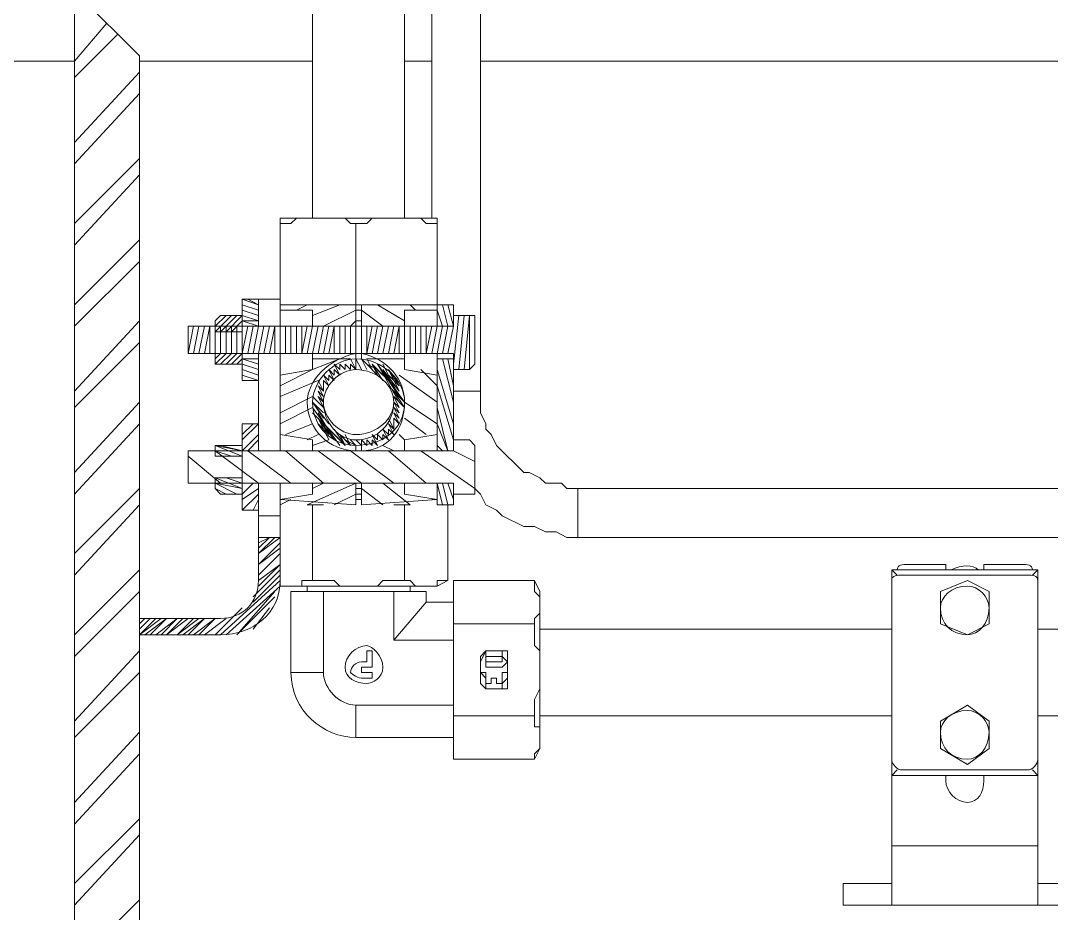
# Model space of a CAD drawing. Header units: millimetres. Extents: x 25083 to 52777, y 24772 to 45779.
# Drawn here: x 46492.1 to 46562.8, y 38577.8 to 38639 of the extents above; entities that cross this region are included whole.
import ezdxf

# ---------------------------------------------------------------- set-up
doc = ezdxf.new("R2010")
doc.units = ezdxf.units.MM

# ---------------------------------------------------------------- blocks, each defined once
blk = doc.blocks.new('zw$F4C5')
at = {"color": 7, "lineweight": 5}
for points in [[(409.98, 181.966), (409.98, 157.456)], [(413.323, 181.966), (413.323, 145.573)], [(385.471, 99.524), (385.471, 172.682)], [(385.842, 172.682), (389.927, 168.597)], [(401.81, 157.456), (401.81, 172.682)], [(408.124, 157.456), (408.124, 172.682)], [(389.927, 103.609), (389.927, 168.597)], [(385.471, 168.226), (347.963, 168.226)], [(401.81, 168.226), (389.927, 168.226)], [(409.98, 168.226), (408.124, 168.226)], [(465.313, 168.226), (413.323, 168.226)], [(399.582, 151.514), (399.582, 157.456)], [(402.182, 157.456), (400.696, 157.456), (400.325, 157.085), (399.582, 157.085)], [(399.582, 157.456), (410.352, 157.456)], [(404.781, 157.085), (404.41, 157.085), (404.039, 157.456), (402.182, 157.456)], [(407.752, 157.456), (405.895, 157.456), (405.524, 157.085), (404.781, 157.085)], [(404.781, 151.514), (404.781, 157.085)], [(410.352, 157.085), (409.609, 157.085), (409.238, 157.456), (407.752, 157.456)], [(410.352, 151.514), (410.352, 157.456)], [(396.983, 150.029), (396.983, 151.886)], [(398.097, 151.886), (396.983, 151.886)], [(398.097, 150.029), (398.097, 151.886)], [(398.097, 151.886), (399.582, 151.886)], [(399.582, 151.886), (399.582, 151.514)], [(399.582, 151.143), (399.582, 151.514)], [(399.582, 151.514), (404.781, 151.514)], [(400.325, 151.514), (399.582, 151.514)], [(404.781, 151.514), (404.781, 150.029)], [(404.781, 151.514), (404.781, 151.143)], [(405.153, 151.514), (404.781, 151.514)], [(405.153, 151.514), (404.781, 151.514)], [(405.153, 150.029), (405.153, 151.514)], [(410.352, 151.514), (405.153, 151.514)], [(410.352, 151.514), (409.238, 151.514)], [(410.352, 150.029), (410.352, 151.514)], [(411.466, 151.514), (410.352, 151.514)], [(411.466, 150.029), (411.466, 151.514)], [(395.497, 150.772), (395.126, 150.4)], [(395.497, 150.772), (396.983, 150.772)], [(396.983, 150.772), (396.983, 150.4)], [(399.582, 151.143), (399.582, 150.029)], [(401.81, 151.143), (399.582, 151.143)], [(401.81, 150.029), (401.81, 151.143)], [(404.781, 151.143), (405.153, 151.143)], [(408.124, 150.029), (408.124, 151.143)], [(410.352, 151.143), (408.124, 151.143)], [(411.466, 150.772), (411.466, 150.4)], [(412.58, 150.772), (411.466, 150.772)], [(412.951, 150.772), (412.58, 150.772)], [(412.951, 150.772), (412.951, 147.43)], [(393.269, 149.658), (393.269, 150.029)], [(393.269, 150.029), (411.466, 150.029)], [(395.126, 150.4), (395.126, 149.658)], [(396.983, 150.029), (396.983, 148.172)], [(396.983, 150.029), (396.983, 149.658)], [(398.097, 150.029), (396.983, 150.029)], [(401.81, 150.029), (404.781, 150.029)], [(408.124, 150.029), (405.153, 150.029)], [(411.466, 150.029), (410.352, 150.029)], [(393.269, 149.658), (393.269, 148.172)], [(396.983, 149.658), (395.126, 149.658)], [(396.983, 149.658), (396.983, 148.172)], [(393.269, 148.172), (411.466, 148.172)], [(395.126, 148.172), (395.126, 147.43)], [(396.983, 148.172), (395.126, 148.172)], [(396.983, 146.315), (396.983, 148.172)], [(396.983, 148.172), (396.983, 147.801)], [(398.097, 141.488), (398.097, 148.172)], [(399.582, 148.172), (399.582, 146.687)], [(401.81, 147.058), (401.81, 148.172)], [(404.781, 147.801), (404.781, 148.172)], [(405.153, 147.801), (405.153, 148.172)], [(408.124, 147.058), (408.124, 148.172)], [(410.352, 141.488), (410.352, 148.172)], [(411.466, 148.172), (411.466, 147.801)], [(395.126, 147.43), (395.497, 147.43)], [(395.497, 147.43), (396.983, 147.43)], [(398.097, 147.801), (396.983, 147.801)], [(401.81, 147.801), (404.41, 147.801)], [(408.124, 147.801), (405.524, 147.801)], [(411.466, 147.801), (410.352, 147.801)], [(411.466, 141.488), (411.466, 147.801)], [(411.466, 147.058), (411.466, 147.43)], [(412.58, 147.058), (412.951, 147.43)], [(399.582, 146.687), (401.81, 147.058)], [(399.582, 142.602), (399.582, 146.687)], [(408.124, 147.058), (410.352, 146.687)], [(411.466, 147.058), (412.58, 147.058)], [(412.58, 147.058), (411.466, 147.058)], [(398.097, 146.315), (396.983, 146.315)], [(412.951, 145.573), (411.466, 145.573)], [(413.323, 145.573), (412.951, 145.573)], [(413.323, 145.573), (413.323, 144.087), (413.694, 143.345), (413.694, 142.973), (414.065, 142.602), (414.437, 141.859), (416.293, 140.002), (416.665, 140.002), (417.408, 139.631), (417.779, 139.26), (418.893, 139.26), (419.264, 138.888), (420.007, 138.888)], [(396.983, 141.488), (396.983, 143.345)], [(398.097, 143.345), (396.983, 143.345)], [(399.582, 142.602), (399.582, 141.488)], [(399.582, 142.602), (401.81, 142.23)], [(401.81, 142.23), (401.81, 141.488)], [(408.124, 142.23), (410.352, 142.602)], [(408.124, 142.23), (408.124, 141.488)], [(411.466, 142.23), (411.466, 141.859)], [(412.58, 142.23), (411.466, 142.23)], [(412.951, 141.859), (412.58, 142.23)], [(393.269, 141.116), (393.269, 141.488)], [(393.269, 141.488), (411.466, 141.488)], [(395.126, 141.859), (395.126, 141.116)], [(395.497, 141.859), (395.126, 141.859)], [(395.497, 141.859), (396.983, 141.859)], [(396.983, 141.488), (396.983, 139.26)], [(396.983, 141.488), (396.983, 141.116)], [(398.097, 141.488), (396.983, 141.488)], [(404.41, 141.488), (401.81, 141.488)], [(404.781, 141.488), (404.781, 141.859)], [(405.153, 141.488), (405.153, 141.859)], [(405.524, 141.488), (408.124, 141.488)], [(411.466, 141.488), (410.352, 141.488)], [(412.951, 141.859), (412.951, 138.517)], [(393.269, 141.116), (393.269, 139.631)], [(396.983, 141.116), (395.126, 141.116)], [(396.983, 141.116), (396.983, 139.631)], [(393.269, 139.26), (393.269, 139.631)], [(395.126, 139.631), (395.126, 138.888)], [(396.983, 139.631), (395.126, 139.631)], [(396.983, 139.631), (396.983, 139.26)], [(393.269, 139.26), (411.466, 139.26)], [(395.126, 138.888), (395.497, 138.517)], [(396.983, 137.403), (396.983, 139.26)], [(398.097, 139.26), (396.983, 139.26)], [(396.983, 138.888), (396.983, 138.517)], [(398.097, 132.575), (398.097, 139.26)], [(399.582, 139.26), (399.582, 138.146)], [(401.81, 139.26), (401.81, 138.517)], [(404.781, 139.26), (401.81, 139.26)], [(404.781, 137.774), (404.781, 139.26)], [(404.781, 138.888), (404.781, 138.517)], [(405.153, 138.888), (404.781, 138.888)], [(405.153, 139.26), (405.153, 137.774)], [(405.153, 139.26), (408.124, 139.26)], [(408.124, 139.26), (408.124, 138.517)], [(410.352, 137.774), (410.352, 139.26)], [(411.466, 139.26), (410.352, 139.26)], [(411.466, 137.774), (411.466, 139.26)], [(411.466, 138.517), (411.466, 138.888)], [(412.951, 138.888), (413.323, 138.517), (413.694, 137.774), (414.437, 137.403), (414.808, 137.031), (416.293, 136.289), (417.036, 136.289), (417.779, 135.917), (418.522, 135.917), (419.264, 135.546), (420.007, 135.546)], [(420.007, 138.888), (420.007, 135.546)], [(420.007, 138.888), (456.772, 138.888)], [(395.497, 138.517), (396.983, 138.517)], [(401.81, 138.517), (399.582, 138.146)], [(399.582, 132.575), (399.582, 138.146)], [(404.781, 137.774), (399.582, 138.146)], [(399.582, 138.146), (399.582, 137.774)], [(404.781, 138.517), (405.153, 138.517)], [(405.153, 138.146), (404.781, 138.146)], [(405.153, 138.146), (404.781, 138.146)], [(405.153, 137.774), (410.352, 138.146)], [(410.352, 138.146), (408.124, 138.517)], [(410.352, 137.774), (410.352, 138.146)], [(411.466, 138.517), (412.58, 138.517)], [(412.58, 138.517), (411.466, 138.517)], [(412.58, 138.517), (412.951, 138.517)], [(398.097, 137.403), (396.983, 137.403)], [(401.81, 137.774), (401.439, 137.774)], [(401.81, 137.774), (401.81, 132.575)], [(402.553, 137.774), (401.81, 137.774)], [(408.124, 137.774), (407.381, 137.774)], [(408.124, 137.774), (408.124, 132.575)], [(408.495, 137.774), (408.124, 137.774)], [(411.094, 137.774), (410.352, 137.774)], [(411.466, 137.774), (410.352, 137.774)], [(410.723, 137.774), (411.094, 137.774)], [(411.094, 137.774), (411.094, 132.575)], [(399.582, 137.031), (398.097, 137.031)], [(399.582, 135.546), (398.097, 135.546)], [(420.007, 135.546), (456.772, 135.546)], [(442.66, 133.689), (445.259, 133.689)], [(445.259, 133.689), (445.259, 133.318)], [(447.859, 133.689), (447.859, 133.318)], [(447.859, 133.689), (450.458, 133.689)], [(441.917, 132.947), (441.546, 133.318)], [(451.573, 133.318), (441.546, 133.318)], [(441.546, 133.318), (441.546, 119.206)], [(451.201, 132.947), (451.573, 133.318)], [(451.573, 119.206), (451.573, 133.318)], [(400.325, 132.204), (399.582, 132.204), (399.582, 132.575)], [(401.81, 132.575), (401.068, 132.575), (401.068, 132.204), (400.325, 132.204)], [(404.781, 132.204), (403.667, 132.204), (403.296, 132.575), (401.81, 132.575)], [(408.124, 132.575), (406.638, 132.575), (406.267, 132.204), (404.781, 132.204)], [(409.609, 132.204), (408.866, 132.204), (408.495, 132.575), (408.124, 132.575)], [(411.094, 132.575), (410.352, 132.575), (410.352, 132.204), (409.609, 132.204)], [(411.094, 132.575), (410.352, 132.204)], [(411.466, 131.09), (411.466, 132.575)], [(411.466, 132.575), (417.036, 132.575)], [(411.466, 132.575), (411.466, 131.832)], [(417.408, 131.09), (417.408, 131.461), (417.036, 131.832), (417.036, 132.575)], [(417.408, 131.832), (417.036, 132.575)], [(450.83, 132.947), (442.289, 132.947)], [(446.745, 132.575), (444.888, 131.832)], [(448.23, 131.832), (446.745, 132.575)], [(410.352, 132.204), (399.582, 132.204)], [(409.609, 131.832), (400.325, 131.832)], [(400.325, 126.262), (400.325, 131.832)], [(401.439, 132.204), (401.439, 131.832)], [(402.553, 126.262), (402.553, 131.832)], [(407.381, 128.49), (407.381, 131.832)], [(408.495, 132.204), (408.495, 131.832)], [(409.609, 131.09), (409.609, 131.832)], [(411.466, 121.063), (411.466, 131.832)], [(417.408, 121.063), (417.408, 131.832)], [(444.888, 131.832), (444.888, 129.604)], [(448.23, 129.604), (448.23, 131.832)], [(409.609, 131.09), (407.381, 128.49)], [(409.609, 131.09), (411.466, 131.09)], [(411.466, 130.718), (411.466, 131.09)], [(417.036, 129.604), (417.036, 129.976), (417.408, 130.347), (417.408, 131.09)], [(411.466, 130.347), (411.466, 130.718)], [(411.466, 129.604), (411.466, 130.347)], [(395.497, 129.976), (389.927, 129.976)], [(411.466, 126.262), (411.466, 129.604)], [(411.466, 129.604), (417.036, 129.604)], [(417.408, 126.262), (417.408, 127.747), (417.036, 128.119), (417.036, 129.604)], [(444.888, 129.604), (446.745, 128.862)], [(446.745, 128.862), (448.23, 129.604)], [(389.927, 128.862), (395.497, 128.862)], [(417.408, 129.233), (441.546, 129.233)], [(451.573, 129.233), (528.444, 129.233)], [(407.381, 128.49), (411.466, 128.49)], [(405.524, 127.005), (405.524, 127.747)], [(405.524, 127.747), (405.895, 127.747)], [(405.895, 127.747), (405.895, 126.633)], [(413.694, 127.747), (413.323, 127.005), (413.323, 126.262)], [(413.694, 127.747), (413.323, 127.376), (413.323, 126.262)], [(414.065, 127.747), (413.694, 127.747), (413.694, 127.376)], [(415.179, 127.747), (413.694, 127.747)], [(415.179, 127.747), (413.694, 127.747)], [(413.694, 127.005), (413.694, 127.376), (414.065, 127.376)], [(413.694, 127.376), (413.694, 127.005)], [(414.065, 127.376), (413.694, 127.376), (413.694, 127.005)], [(414.808, 127.747), (414.065, 127.747)], [(414.065, 127.376), (414.437, 127.376)], [(414.065, 127.376), (414.437, 127.376)], [(414.808, 127.005), (414.808, 127.376), (414.437, 127.376)], [(414.437, 127.376), (414.808, 127.376), (414.808, 127.005)], [(414.808, 127.376), (414.808, 127.747)], [(415.179, 127.005), (414.808, 127.376)], [(415.179, 126.262), (415.179, 127.747)], [(415.179, 126.262), (415.179, 127.747)], [(405.153, 127.005), (405.524, 127.005)], [(405.153, 126.633), (405.153, 126.262)], [(405.895, 126.633), (405.153, 126.633)], [(413.694, 127.005), (413.694, 126.633)], [(413.694, 127.005), (413.694, 126.633)], [(414.065, 127.005), (413.694, 127.005)], [(413.694, 126.633), (414.808, 126.633)], [(413.694, 126.633), (414.808, 126.633)], [(414.437, 127.005), (414.065, 127.005)], [(414.808, 127.005), (414.437, 127.005)], [(414.808, 126.633), (415.179, 127.005)], [(402.553, 126.262), (400.325, 126.262)], [(405.153, 126.262), (405.895, 126.262)], [(405.895, 126.262), (405.895, 125.891)], [(411.466, 123.291), (411.466, 126.262)], [(413.323, 126.262), (413.323, 125.519), (413.694, 125.148)], [(413.323, 126.262), (413.694, 125.891), (413.694, 125.148)], [(413.694, 126.262), (413.323, 126.262)], [(414.065, 125.519), (413.694, 125.519), (413.694, 126.262)], [(414.808, 126.262), (414.808, 125.519)], [(414.808, 125.148), (414.808, 125.519), (415.179, 125.891), (415.179, 126.262)], [(415.179, 126.262), (414.808, 126.262)], [(415.179, 125.148), (415.179, 126.262)], [(417.036, 123.291), (417.036, 124.405), (417.408, 125.148), (417.408, 126.262)], [(405.895, 125.891), (405.153, 125.891)], [(414.065, 125.891), (414.065, 125.519)], [(414.437, 125.891), (414.065, 125.891)], [(414.437, 125.519), (414.437, 125.891)], [(414.808, 125.519), (414.437, 125.519)], [(413.694, 125.148), (415.179, 125.148)], [(413.694, 125.148), (414.808, 125.148)], [(404.781, 124.034), (404.781, 121.806)], [(404.781, 124.034), (411.466, 124.034)], [(446.745, 124.034), (444.888, 122.92)], [(448.23, 122.92), (446.745, 124.034)], [(411.466, 122.177), (411.466, 123.291)], [(411.466, 123.291), (417.036, 123.291)], [(417.408, 121.806), (417.408, 122.548), (417.036, 122.548), (417.036, 123.291)], [(417.408, 123.291), (441.546, 123.291)], [(451.573, 123.291), (528.444, 123.291)], [(444.888, 122.92), (444.888, 121.063)], [(448.23, 121.063), (448.23, 122.92)], [(404.781, 121.806), (411.466, 121.806)], [(411.466, 121.806), (411.466, 122.177)], [(411.466, 121.434), (411.466, 121.806)], [(417.036, 120.32), (417.036, 120.692), (417.408, 121.063), (417.408, 121.806)], [(411.466, 120.32), (411.466, 121.434)], [(411.466, 120.32), (411.466, 121.063)], [(417.408, 121.063), (417.036, 120.32)], [(444.888, 121.063), (446.745, 119.949)], [(446.745, 119.949), (448.23, 121.063)], [(411.466, 120.32), (417.036, 120.32)], [(441.546, 119.206), (441.917, 119.578)], [(442.289, 119.578), (450.83, 119.578)], [(451.573, 119.206), (451.201, 119.578)], [(441.546, 119.206), (441.546, 110.294)], [(451.573, 119.206), (441.546, 119.206)], [(445.259, 119.206), (445.259, 118.835)], [(447.859, 119.206), (447.859, 118.835)], [(451.573, 119.206), (451.573, 110.294)], [(441.546, 114.379), (451.573, 114.379)], [(438.204, 111.779), (438.204, 110.294)], [(438.204, 111.779), (441.546, 111.779)], [(451.573, 111.779), (454.915, 111.779)], [(438.204, 110.294), (454.915, 110.294)]]:
    blk.add_lwpolyline(points, dxfattribs=at)
at = {"color": 7, "lineweight": 0}
for points in [[(387.699, 170.825), (385.471, 168.226)], [(388.442, 170.082), (385.471, 167.112)], [(389.927, 167.483), (385.471, 162.655)], [(389.927, 165.997), (385.471, 161.17)], [(389.927, 161.541), (385.471, 157.085)], [(389.927, 160.427), (385.471, 155.599)], [(389.927, 155.971), (385.471, 151.514)], [(389.927, 154.485), (385.471, 150.029)], [(396.983, 151.886), (398.097, 151.514)], [(396.983, 151.514), (398.097, 151.143)], [(396.983, 151.514), (398.097, 151.143)], [(397.354, 151.886), (398.097, 151.514)], [(400.696, 151.143), (401.439, 151.514)], [(401.81, 150.772), (403.667, 151.514)], [(408.124, 150.4), (406.267, 151.514)], [(408.866, 151.143), (408.495, 151.514)], [(411.094, 150.029), (410.723, 151.514)], [(411.466, 150.029), (411.094, 151.514)], [(395.869, 150.772), (395.126, 150.029)], [(396.24, 150.772), (395.126, 149.658)], [(396.611, 150.772), (395.497, 149.658)], [(396.983, 150.772), (395.869, 149.658)], [(396.983, 151.143), (398.097, 150.772)], [(396.983, 151.143), (398.097, 150.772)], [(396.983, 150.772), (398.097, 150.4)], [(402.553, 150.029), (404.781, 151.143)], [(406.638, 150.029), (405.153, 151.143)], [(410.723, 150.029), (410.352, 151.143)], [(411.837, 150.772), (411.466, 147.43)], [(412.208, 150.772), (411.837, 147.058)], [(412.58, 150.772), (412.208, 147.058)], [(412.58, 150.772), (412.58, 147.058)], [(389.927, 150.4), (385.471, 145.573)], [(393.269, 150.029), (393.269, 148.915)], [(393.641, 150.029), (393.269, 148.172)], [(394.012, 150.029), (393.641, 148.172)], [(394.383, 150.029), (394.012, 148.172)], [(394.755, 150.029), (394.383, 148.172)], [(394.755, 150.029), (394.755, 148.172)], [(395.126, 150.029), (395.126, 148.172)], [(395.497, 150.029), (395.497, 148.172)], [(395.869, 150.029), (395.869, 148.172)], [(396.983, 150.4), (396.24, 149.658)], [(396.24, 150.029), (396.24, 148.172)], [(396.611, 150.029), (396.611, 148.172)], [(396.983, 150.4), (398.097, 150.029)], [(396.983, 150.4), (398.097, 150.4)], [(396.983, 150.029), (396.983, 148.172)], [(397.354, 150.029), (396.983, 148.172)], [(396.983, 150.029), (397.354, 150.029)], [(396.983, 150.029), (396.983, 149.658)], [(397.725, 150.029), (397.354, 148.172)], [(398.097, 150.029), (397.725, 148.172)], [(398.468, 150.029), (398.097, 148.172)], [(398.84, 150.029), (398.468, 148.172)], [(399.211, 150.029), (398.84, 148.172)], [(399.211, 150.029), (399.211, 148.172)], [(399.582, 150.029), (399.582, 148.172)], [(399.954, 150.029), (399.954, 148.172)], [(400.325, 150.029), (400.325, 148.172)], [(400.696, 150.029), (400.696, 148.172)], [(401.068, 150.029), (401.068, 148.172)], [(401.439, 150.029), (401.068, 148.172)], [(401.81, 150.029), (401.439, 148.172)], [(402.182, 150.029), (401.81, 148.172)], [(402.553, 150.029), (402.182, 148.172)], [(402.925, 150.029), (402.553, 148.172)], [(403.296, 150.029), (402.925, 148.172)], [(403.296, 150.029), (403.296, 148.172)], [(403.667, 150.029), (403.667, 148.172)], [(404.039, 150.029), (404.039, 148.172)], [(404.41, 150.029), (404.781, 150.4)], [(404.41, 150.029), (404.41, 148.172)], [(404.781, 150.029), (404.781, 148.172)], [(405.153, 150.029), (405.153, 148.172)], [(405.524, 150.029), (405.524, 148.172)], [(405.895, 150.029), (405.524, 148.172)], [(406.267, 150.029), (405.895, 148.172)], [(406.638, 150.029), (406.267, 148.172)], [(407.009, 150.029), (406.638, 148.172)], [(407.381, 150.029), (407.009, 148.172)], [(407.752, 150.029), (407.381, 148.172)], [(407.752, 150.029), (407.752, 148.172)], [(408.124, 150.029), (408.124, 148.172)], [(408.495, 150.029), (408.495, 148.172)], [(408.866, 150.029), (408.866, 148.172)], [(409.238, 150.029), (409.238, 148.172)], [(409.609, 150.029), (409.609, 148.172)], [(409.98, 150.029), (409.609, 148.172)], [(410.352, 150.029), (409.98, 148.172)], [(410.723, 150.029), (410.352, 148.172)], [(411.094, 150.029), (410.723, 148.172)], [(411.466, 150.029), (411.094, 148.172)], [(389.927, 148.915), (385.471, 144.459)], [(395.497, 148.172), (395.126, 147.801)], [(395.869, 148.172), (395.126, 147.43)], [(396.24, 148.172), (395.497, 147.43)], [(396.611, 148.172), (395.869, 147.43)], [(396.983, 148.172), (396.24, 147.43)], [(396.983, 147.801), (396.611, 147.43)], [(396.983, 147.801), (398.097, 147.43)], [(396.983, 147.801), (398.097, 147.43)], [(396.983, 147.43), (398.097, 147.058)], [(396.983, 147.43), (398.097, 147.058)], [(397.354, 147.801), (398.097, 147.801)], [(401.81, 147.058), (403.667, 147.801)], [(403.296, 147.43), (403.667, 146.687)], [(403.296, 147.43), (403.667, 146.687)], [(403.296, 147.43), (403.667, 146.687)], [(403.296, 147.43), (403.667, 147.058)], [(403.667, 147.43), (403.667, 147.058)], [(403.667, 147.43), (403.667, 147.058)], [(403.667, 147.43), (403.667, 147.058)], [(403.667, 147.43), (403.667, 147.058)], [(403.667, 147.43), (404.039, 147.058)], [(403.667, 147.43), (404.039, 147.058)], [(403.667, 147.43), (404.039, 147.058)], [(403.667, 147.43), (404.039, 147.058)], [(403.667, 147.43), (404.039, 147.058)], [(403.667, 147.43), (404.039, 147.058)], [(403.667, 147.43), (404.039, 147.058)], [(403.667, 147.43), (404.039, 147.058)], [(403.667, 147.43), (404.039, 147.058)], [(403.667, 147.43), (404.039, 147.058)], [(404.039, 147.43), (404.039, 147.058)], [(404.039, 147.43), (404.039, 147.058)], [(404.039, 147.43), (404.039, 147.058)], [(404.039, 147.43), (404.41, 147.058)], [(404.039, 147.43), (404.41, 147.058)], [(404.039, 147.43), (404.41, 147.058)], [(404.039, 147.43), (404.41, 147.058)], [(404.039, 147.43), (404.41, 147.058)], [(404.039, 147.43), (404.41, 147.058)], [(404.039, 147.43), (404.41, 147.058)], [(404.039, 147.43), (404.41, 147.058)], [(404.039, 147.43), (404.41, 147.058)], [(404.039, 147.43), (404.41, 147.058)], [(404.41, 147.801), (404.781, 147.058)], [(404.41, 147.801), (404.781, 147.058)], [(404.41, 147.801), (404.781, 147.058)], [(404.41, 147.801), (404.781, 147.058)], [(404.41, 147.801), (404.781, 147.058)], [(404.41, 147.801), (404.781, 147.058)], [(404.41, 147.801), (404.781, 147.058)], [(404.41, 147.801), (404.781, 147.058)], [(404.41, 147.801), (404.781, 147.058)], [(404.41, 147.43), (404.41, 147.058)], [(404.41, 147.43), (404.41, 147.058)], [(404.41, 147.43), (404.781, 147.058)], [(404.781, 147.801), (404.781, 147.058)], [(404.781, 147.801), (405.153, 147.058)], [(404.781, 147.801), (405.153, 147.058)], [(404.781, 147.801), (405.153, 147.058)], [(404.781, 147.801), (405.153, 147.058)], [(404.781, 147.801), (405.153, 147.058)], [(404.781, 147.801), (405.153, 147.058)], [(404.781, 147.801), (405.153, 147.058)], [(404.781, 147.801), (405.153, 147.058)], [(404.781, 147.801), (405.153, 147.058)], [(404.781, 147.801), (405.153, 147.058)], [(405.153, 147.801), (405.524, 147.058)], [(405.153, 147.801), (405.524, 147.058)], [(405.153, 147.801), (405.524, 147.058)], [(405.153, 147.801), (405.524, 147.058)], [(405.153, 147.801), (405.524, 147.058)], [(405.153, 147.801), (405.524, 147.058)], [(405.153, 147.801), (405.524, 147.058)], [(405.153, 147.801), (405.524, 147.058)], [(405.153, 147.801), (405.524, 147.058)], [(405.153, 147.801), (405.895, 147.058)], [(405.524, 147.801), (405.895, 147.058)], [(405.524, 147.801), (405.895, 147.058)], [(405.524, 147.801), (405.895, 147.058)], [(405.524, 147.801), (405.895, 147.058)], [(405.524, 147.801), (405.895, 147.058)], [(405.524, 147.801), (405.895, 147.058)], [(405.524, 147.801), (405.895, 147.058)], [(405.524, 147.43), (406.267, 147.058)], [(405.524, 147.43), (406.267, 146.687)], [(405.895, 147.43), (406.267, 146.687)], [(405.895, 147.43), (406.267, 146.687)], [(405.895, 147.43), (406.267, 146.687)], [(405.895, 147.43), (406.267, 146.687)], [(405.895, 147.43), (406.638, 146.687)], [(405.895, 147.43), (406.638, 146.687)], [(405.895, 147.43), (406.638, 146.315)], [(405.895, 147.43), (407.009, 146.315)], [(406.267, 147.43), (408.124, 144.83)], [(406.267, 147.43), (408.124, 144.83)], [(406.267, 147.43), (408.124, 144.83)], [(406.267, 147.43), (407.752, 144.83)], [(406.267, 147.43), (407.752, 145.201)], [(406.267, 147.43), (407.752, 145.201)], [(406.267, 147.43), (407.752, 145.201)], [(406.638, 147.43), (407.752, 145.201)], [(406.638, 147.43), (407.752, 145.201)], [(408.124, 147.801), (407.752, 147.801)], [(411.466, 144.83), (410.723, 147.801)], [(411.466, 145.944), (411.094, 147.801)], [(411.466, 147.43), (411.466, 147.801)], [(396.983, 147.058), (398.097, 146.687)], [(396.983, 147.058), (398.097, 146.687)], [(396.983, 146.687), (398.097, 146.315)], [(396.983, 146.687), (398.097, 146.315)], [(399.582, 145.944), (401.81, 147.058)], [(402.553, 146.687), (402.925, 145.944)], [(402.553, 146.687), (402.925, 145.944)], [(402.553, 146.687), (402.925, 146.315)], [(402.553, 146.687), (402.925, 146.315)], [(402.553, 146.687), (402.925, 146.315)], [(402.553, 146.687), (402.925, 146.315)], [(402.553, 146.687), (402.925, 146.315)], [(402.553, 146.687), (402.925, 146.315)], [(402.553, 146.687), (402.925, 146.315)], [(402.925, 147.058), (403.296, 146.315)], [(402.925, 147.058), (403.296, 146.315)], [(402.925, 147.058), (403.296, 146.687)], [(402.925, 147.058), (403.296, 146.687)], [(402.925, 147.058), (403.296, 146.687)], [(402.925, 147.058), (403.296, 146.687)], [(402.925, 147.058), (403.296, 146.687)], [(402.925, 147.058), (403.296, 146.687)], [(402.925, 147.058), (403.296, 146.687)], [(402.925, 147.058), (403.296, 146.687)], [(402.925, 146.687), (402.925, 146.315)], [(402.925, 146.687), (402.925, 146.315)], [(402.925, 146.687), (402.925, 146.315)], [(402.925, 146.687), (403.296, 146.315)], [(402.925, 146.687), (403.296, 146.315)], [(402.925, 146.687), (403.296, 146.315)], [(402.925, 146.687), (403.296, 146.315)], [(403.296, 147.058), (403.296, 146.687)], [(403.296, 147.058), (403.296, 146.687)], [(403.296, 147.058), (403.296, 146.687)], [(403.296, 147.058), (403.296, 146.687)], [(403.296, 147.058), (403.667, 146.687)], [(403.296, 147.058), (403.667, 146.687)], [(403.296, 147.058), (403.667, 146.687)], [(403.296, 147.058), (403.667, 146.687)], [(403.296, 147.058), (403.667, 146.687)], [(403.296, 147.058), (403.667, 146.687)], [(403.296, 147.058), (403.667, 146.687)], [(406.638, 147.058), (407.752, 145.201)], [(406.638, 147.058), (407.752, 145.573)], [(406.638, 147.058), (407.752, 145.573)], [(406.638, 147.058), (407.752, 145.573)], [(407.009, 147.058), (407.752, 145.573)], [(407.009, 147.058), (407.752, 145.944)], [(407.009, 146.687), (407.752, 145.944)], [(407.381, 146.687), (407.752, 145.944)], [(410.352, 144.83), (407.752, 146.687)], [(410.352, 145.944), (409.238, 147.058)], [(411.466, 143.345), (410.352, 147.058)], [(396.983, 146.315), (397.725, 146.315)], [(399.582, 145.201), (402.182, 146.315)], [(402.182, 146.315), (402.553, 145.573)], [(402.182, 146.315), (402.553, 145.573)], [(402.182, 146.315), (402.553, 145.573)], [(402.182, 145.944), (402.553, 145.201)], [(402.182, 145.944), (402.553, 145.201)], [(402.182, 145.944), (402.553, 145.201)], [(402.182, 145.944), (402.553, 145.201)], [(402.182, 145.944), (402.553, 145.573)], [(402.182, 145.944), (402.553, 145.573)], [(402.182, 145.944), (402.553, 145.573)], [(402.182, 145.944), (402.553, 145.573)], [(402.182, 145.944), (402.553, 145.573)], [(402.182, 145.944), (402.553, 145.573)], [(402.182, 145.944), (402.553, 145.573)], [(402.182, 145.944), (402.553, 145.573)], [(402.553, 146.315), (402.553, 145.573)], [(402.553, 146.315), (402.553, 145.944)], [(402.553, 146.315), (402.553, 145.944)], [(402.553, 146.315), (402.925, 145.944)], [(402.553, 146.315), (402.925, 145.944)], [(402.553, 146.315), (402.925, 145.944)], [(402.553, 146.315), (402.925, 145.944)], [(402.553, 146.315), (402.925, 145.944)], [(402.553, 146.315), (402.925, 145.944)], [(402.553, 146.315), (402.925, 145.944)], [(402.553, 146.315), (402.925, 145.944)], [(402.553, 146.315), (402.925, 145.944)], [(407.009, 145.944), (408.124, 144.83)], [(411.466, 142.23), (410.352, 145.944)], [(399.582, 144.087), (401.81, 145.201)], [(401.81, 145.201), (402.553, 144.459)], [(401.81, 145.201), (402.553, 144.459)], [(401.81, 145.201), (402.553, 144.459)], [(401.81, 145.201), (402.553, 144.459)], [(402.182, 145.573), (402.553, 144.83)], [(402.182, 145.573), (402.553, 144.83)], [(402.182, 145.573), (402.553, 144.83)], [(402.182, 145.573), (402.553, 144.83)], [(402.182, 145.573), (402.553, 144.83)], [(402.182, 145.573), (402.553, 145.201)], [(402.182, 145.573), (402.553, 145.201)], [(402.182, 145.573), (402.553, 145.201)], [(402.182, 145.573), (402.553, 145.201)], [(402.182, 145.573), (402.553, 145.201)], [(402.182, 145.573), (402.553, 145.201)], [(402.182, 145.201), (402.553, 144.459)], [(402.182, 145.201), (402.553, 144.459)], [(402.182, 145.201), (402.553, 144.459)], [(402.182, 145.201), (402.553, 144.83)], [(402.182, 145.201), (402.553, 144.83)], [(407.381, 145.573), (408.124, 144.459)], [(407.381, 145.573), (408.124, 144.459)], [(407.381, 145.573), (408.124, 144.83)], [(407.381, 145.573), (408.124, 144.83)], [(407.381, 145.201), (407.752, 144.459)], [(407.381, 145.201), (407.752, 144.459)], [(407.381, 145.201), (407.752, 144.459)], [(407.381, 145.201), (408.124, 144.459)], [(407.381, 145.201), (408.124, 144.459)], [(389.927, 144.83), (385.471, 140.002)], [(399.582, 143.345), (401.81, 144.459)], [(401.81, 144.83), (402.925, 143.345)], [(401.81, 144.83), (402.553, 143.716)], [(401.81, 144.83), (402.553, 143.716)], [(401.81, 144.83), (402.553, 144.087)], [(401.81, 144.83), (402.553, 144.087)], [(401.81, 144.83), (402.553, 144.087)], [(401.81, 144.83), (402.553, 144.087)], [(401.81, 144.83), (402.553, 144.087)], [(401.81, 144.459), (403.667, 141.859)], [(401.81, 144.459), (403.667, 141.859)], [(401.81, 144.459), (403.667, 141.859)], [(401.81, 144.459), (403.667, 141.859)], [(401.81, 144.459), (403.667, 141.859)], [(401.81, 144.459), (403.667, 141.859)], [(407.381, 144.83), (407.752, 144.087)], [(407.381, 144.83), (407.752, 144.087)], [(407.381, 144.83), (407.752, 144.087)], [(407.381, 144.83), (407.752, 144.087)], [(407.381, 144.83), (407.752, 144.087)], [(407.381, 144.83), (407.752, 144.087)], [(407.381, 144.83), (407.752, 144.459)], [(407.381, 144.459), (407.752, 143.716)], [(407.381, 144.459), (407.752, 143.716)], [(407.381, 144.459), (407.752, 143.716)], [(407.381, 144.459), (407.752, 143.716)], [(407.381, 144.459), (407.752, 143.716)], [(407.381, 144.459), (407.752, 144.087)], [(407.381, 144.459), (407.752, 144.087)], [(407.381, 144.459), (407.752, 144.087)], [(410.352, 143.345), (408.124, 144.83)], [(411.094, 141.488), (410.352, 144.459)], [(401.81, 144.087), (403.667, 142.23)], [(402.182, 144.087), (403.296, 142.23)], [(402.182, 144.087), (403.296, 142.23)], [(402.182, 144.087), (403.296, 142.23)], [(402.182, 144.087), (403.296, 142.23)], [(402.182, 143.716), (402.925, 142.602)], [(402.182, 143.716), (402.925, 142.23)], [(402.182, 143.716), (403.296, 142.23)], [(402.182, 143.716), (403.296, 142.23)], [(407.009, 143.716), (407.381, 142.973)], [(407.009, 143.716), (407.381, 142.973)], [(407.381, 144.087), (407.752, 143.345)], [(407.381, 144.087), (407.752, 143.345)], [(407.381, 144.087), (407.752, 143.345)], [(407.381, 144.087), (407.752, 143.345)], [(407.381, 144.087), (407.752, 143.716)], [(407.381, 144.087), (407.752, 143.716)], [(407.381, 144.087), (407.752, 143.716)], [(407.381, 144.087), (407.752, 143.716)], [(407.381, 144.087), (407.752, 143.716)], [(407.381, 144.087), (407.752, 143.716)], [(407.381, 143.716), (407.381, 142.973)], [(407.381, 143.716), (407.381, 143.345)], [(407.381, 143.716), (407.381, 143.345)], [(407.381, 143.716), (407.752, 143.345)], [(407.381, 143.716), (407.752, 143.345)], [(407.381, 143.716), (407.752, 143.345)], [(407.381, 143.716), (407.752, 143.345)], [(407.381, 143.716), (407.752, 143.345)], [(407.381, 143.716), (407.752, 143.345)], [(407.381, 143.716), (407.752, 143.345)], [(409.609, 142.602), (408.124, 143.716)], [(389.927, 143.345), (385.471, 138.517)], [(397.725, 143.345), (396.983, 142.602)], [(398.097, 143.345), (396.983, 142.23)], [(399.954, 142.602), (401.81, 143.345)], [(402.182, 143.345), (402.925, 142.602)], [(402.182, 143.345), (402.925, 142.602)], [(402.925, 142.973), (404.039, 141.859)], [(403.296, 142.973), (404.039, 141.859)], [(403.296, 142.973), (404.039, 141.859)], [(406.638, 142.973), (407.009, 142.23)], [(406.638, 142.973), (407.009, 142.23)], [(406.638, 142.973), (407.009, 142.602)], [(406.638, 142.973), (407.009, 142.602)], [(406.638, 142.973), (407.009, 142.602)], [(406.638, 142.973), (407.009, 142.602)], [(406.638, 142.973), (407.009, 142.602)], [(406.638, 142.973), (407.009, 142.602)], [(406.638, 142.973), (407.009, 142.602)], [(406.638, 142.973), (407.009, 142.602)], [(406.638, 142.973), (407.009, 142.602)], [(406.638, 142.973), (407.009, 142.602)], [(406.638, 142.973), (407.009, 142.602)], [(407.009, 143.345), (407.381, 142.602)], [(407.009, 143.345), (407.381, 142.602)], [(407.009, 143.345), (407.381, 142.973)], [(407.009, 143.345), (407.381, 142.973)], [(407.009, 143.345), (407.381, 142.973)], [(407.009, 143.345), (407.381, 142.973)], [(407.009, 143.345), (407.381, 142.973)], [(407.009, 143.345), (407.381, 142.973)], [(407.009, 143.345), (407.381, 142.973)], [(407.009, 143.345), (407.381, 142.973)], [(407.009, 143.345), (407.381, 142.973)], [(407.009, 143.345), (407.381, 142.973)], [(407.009, 143.345), (407.381, 142.973)], [(407.009, 143.345), (407.381, 142.973)], [(407.009, 142.973), (407.009, 142.602)], [(407.009, 142.973), (407.009, 142.602)], [(407.009, 142.973), (407.009, 142.602)], [(407.009, 142.973), (407.381, 142.602)], [(407.009, 142.973), (407.381, 142.602)], [(411.094, 141.488), (410.352, 143.345)], [(398.097, 142.602), (396.983, 141.488)], [(398.097, 142.23), (397.354, 141.488)], [(401.439, 142.23), (402.182, 142.602)], [(401.81, 141.859), (402.925, 142.23)], [(403.296, 142.602), (404.039, 141.859)], [(403.667, 142.602), (404.039, 141.859)], [(403.667, 142.602), (404.039, 141.859)], [(403.667, 142.602), (404.039, 141.859)], [(403.667, 142.602), (404.039, 141.859)], [(403.667, 142.602), (404.41, 141.859)], [(403.667, 142.602), (404.41, 141.859)], [(403.667, 142.602), (404.41, 141.859)], [(404.039, 142.602), (404.41, 141.859)], [(404.039, 142.23), (404.41, 141.859)], [(404.039, 142.23), (404.41, 141.859)], [(404.039, 142.23), (404.41, 141.859)], [(404.039, 142.23), (404.41, 141.859)], [(404.039, 142.23), (404.41, 141.859)], [(404.039, 142.23), (404.781, 141.859)], [(404.41, 142.23), (404.781, 141.859)], [(404.41, 142.23), (404.781, 141.859)], [(404.41, 142.23), (404.781, 141.859)], [(404.41, 142.23), (404.781, 141.859)], [(404.41, 142.23), (404.781, 141.859)], [(404.41, 142.23), (404.781, 141.859)], [(404.41, 142.23), (404.781, 141.859)], [(404.41, 142.23), (404.781, 141.859)], [(404.41, 142.23), (404.781, 141.859)], [(404.781, 142.23), (405.153, 141.859)], [(404.781, 142.23), (405.153, 141.859)], [(404.781, 142.23), (405.153, 141.859)], [(404.781, 142.23), (405.153, 141.859)], [(404.781, 142.23), (405.153, 141.859)], [(404.781, 142.23), (405.153, 141.859)], [(404.781, 142.23), (405.153, 141.859)], [(404.781, 142.23), (405.153, 141.859)], [(404.781, 142.23), (405.153, 141.859)], [(404.781, 142.23), (405.153, 141.859)], [(405.153, 142.23), (405.153, 141.859)], [(405.153, 142.23), (405.524, 141.859)], [(405.153, 142.23), (405.524, 141.859)], [(405.153, 142.23), (405.524, 141.859)], [(405.153, 142.23), (405.524, 141.859)], [(405.153, 142.23), (405.524, 141.859)], [(405.153, 142.23), (405.524, 141.859)], [(405.153, 142.23), (405.524, 141.859)], [(405.153, 142.23), (405.524, 141.859)], [(405.153, 142.23), (405.524, 141.859)], [(405.153, 142.23), (405.524, 141.859)], [(405.524, 142.23), (405.524, 141.859)], [(405.524, 142.23), (405.524, 141.859)], [(405.524, 142.23), (405.895, 141.859)], [(405.524, 142.23), (405.895, 141.859)], [(405.524, 142.23), (405.895, 141.859)], [(405.524, 142.23), (405.895, 141.859)], [(405.524, 142.23), (405.895, 141.859)], [(405.524, 142.23), (405.895, 141.859)], [(405.524, 142.23), (405.895, 141.859)], [(405.524, 142.23), (405.895, 141.859)], [(405.524, 142.23), (405.895, 141.859)], [(405.524, 142.23), (405.895, 141.859)], [(405.895, 142.602), (406.267, 141.859)], [(405.895, 142.602), (406.267, 141.859)], [(405.895, 142.602), (406.267, 141.859)], [(405.895, 142.602), (406.267, 142.23)], [(405.895, 142.23), (405.895, 141.859)], [(405.895, 142.23), (405.895, 141.859)], [(405.895, 142.23), (405.895, 141.859)], [(405.895, 142.23), (406.267, 141.859)], [(405.895, 142.23), (406.267, 141.859)], [(405.895, 142.23), (406.267, 141.859)], [(405.895, 142.23), (406.267, 141.859)], [(405.895, 142.23), (406.267, 141.859)], [(405.895, 142.23), (406.267, 141.859)], [(405.895, 142.23), (406.267, 141.859)], [(406.267, 142.602), (406.267, 142.23)], [(406.267, 142.602), (406.267, 142.23)], [(406.267, 142.602), (406.267, 142.23)], [(406.267, 142.602), (406.638, 142.23)], [(406.267, 142.602), (406.638, 142.23)], [(406.267, 142.602), (406.638, 142.23)], [(406.267, 142.602), (406.638, 142.23)], [(406.267, 142.602), (406.638, 142.23)], [(406.267, 142.602), (406.638, 142.23)], [(406.267, 142.602), (406.638, 142.23)], [(406.267, 142.602), (406.638, 142.23)], [(406.267, 142.602), (406.638, 142.23)], [(406.267, 142.602), (406.638, 142.23)], [(406.267, 142.602), (406.638, 142.23)], [(406.267, 142.602), (406.638, 142.23)], [(406.638, 142.602), (406.638, 142.23)], [(406.638, 142.602), (406.638, 142.23)], [(406.638, 142.602), (406.638, 142.23)], [(406.638, 142.602), (406.638, 142.23)], [(406.638, 142.602), (407.009, 142.23)], [(408.124, 142.23), (407.752, 142.602)], [(395.126, 141.859), (396.983, 141.116)], [(395.126, 141.859), (396.983, 141.488)], [(398.097, 139.26), (395.126, 141.488)], [(395.126, 141.488), (396.24, 141.116)], [(395.497, 141.859), (396.983, 141.488)], [(396.24, 141.859), (396.983, 141.859)], [(400.325, 139.26), (397.354, 141.488)], [(402.553, 139.26), (399.954, 141.488)], [(405.153, 139.26), (402.182, 141.488)], [(403.296, 141.488), (403.667, 141.488)], [(407.381, 139.26), (404.41, 141.488)], [(407.381, 141.488), (406.638, 141.859)], [(409.609, 139.26), (407.009, 141.488)], [(412.951, 138.888), (409.238, 141.488)], [(410.723, 141.488), (410.352, 141.859)], [(412.951, 140.745), (411.466, 141.488)], [(395.497, 139.26), (393.269, 141.116)], [(395.126, 141.116), (395.497, 141.116)], [(395.126, 139.631), (396.983, 138.888)], [(395.869, 139.631), (396.983, 139.26)], [(396.611, 139.631), (396.983, 139.631)], [(389.927, 138.888), (385.471, 134.432)], [(395.126, 139.26), (396.611, 138.517)], [(395.126, 139.26), (396.983, 138.888)], [(395.126, 138.888), (395.869, 138.517)], [(397.354, 139.26), (396.983, 139.26)], [(397.725, 139.26), (396.983, 138.517)], [(398.097, 138.888), (396.983, 138.146)], [(401.439, 137.774), (404.781, 139.26)], [(401.81, 138.888), (402.553, 139.26)], [(406.638, 137.774), (405.153, 138.888)], [(408.495, 137.774), (406.638, 139.26)], [(410.723, 137.774), (410.352, 139.26)], [(411.094, 137.774), (410.723, 139.26)], [(411.466, 138.146), (411.094, 139.26)], [(398.097, 138.517), (396.983, 137.403)], [(398.097, 138.146), (397.725, 137.403)], [(399.582, 137.774), (400.325, 138.146)], [(403.296, 137.774), (404.781, 138.517)], [(410.352, 138.146), (409.98, 138.146)], [(389.927, 137.774), (385.471, 132.947)], [(398.84, 135.546), (398.097, 135.175)], [(398.84, 135.546), (398.097, 134.803)], [(399.211, 135.546), (398.097, 134.432)], [(399.582, 135.546), (398.097, 134.432)], [(399.582, 135.175), (398.097, 133.689)], [(399.582, 134.803), (398.097, 133.689)], [(399.582, 134.432), (398.097, 132.947)], [(399.582, 134.432), (398.097, 132.947)], [(399.582, 133.689), (398.097, 132.575)], [(399.582, 133.689), (398.097, 132.204)], [(389.927, 133.318), (385.471, 128.862)], [(399.582, 133.318), (397.725, 131.461)], [(399.582, 132.575), (395.497, 128.862)], [(399.582, 132.947), (397.725, 131.09)], [(389.927, 131.832), (385.471, 127.376)], [(399.582, 132.204), (395.869, 128.862)], [(399.211, 131.832), (396.611, 128.862)], [(399.211, 131.461), (396.611, 128.862)], [(396.983, 130.718), (395.126, 128.862)], [(396.611, 130.347), (395.126, 128.862)], [(398.84, 130.718), (397.725, 129.233)], [(390.298, 129.976), (389.927, 129.604)], [(390.67, 129.976), (389.927, 129.233)], [(391.041, 129.976), (389.927, 128.862)], [(391.412, 129.976), (389.927, 128.862)], [(391.784, 129.976), (390.298, 128.862)], [(391.784, 129.976), (390.67, 128.862)], [(392.526, 129.976), (391.041, 128.862)], [(392.526, 129.976), (391.412, 128.862)], [(392.898, 129.976), (391.784, 128.862)], [(393.269, 129.976), (391.784, 128.862)], [(393.641, 129.976), (392.526, 128.862)], [(394.012, 129.976), (392.526, 128.862)], [(394.383, 129.976), (392.898, 128.862)], [(394.383, 129.976), (393.269, 128.862)], [(395.126, 129.976), (393.641, 128.862)], [(395.126, 129.976), (394.012, 128.862)], [(395.869, 129.976), (394.383, 128.862)], [(395.869, 129.976), (394.383, 128.862)], [(389.927, 127.747), (385.471, 122.92)], [(389.927, 126.262), (385.471, 121.806)], [(389.927, 122.177), (385.471, 117.349)], [(389.927, 120.692), (385.471, 115.864)], [(389.927, 116.235), (385.471, 111.779)], [(389.927, 115.121), (385.471, 110.294)], [(389.927, 110.665), (385.471, 106.209)]]:
    blk.add_lwpolyline(points, dxfattribs=at)
at = {"color": 7, "lineweight": 5}
for points in [[(405.153, 150.4), (405.153, 150.4), (404.781, 150.4), (404.781, 150.4)], [(404.781, 148.172), (402.925, 147.801), (401.439, 146.315), (401.439, 144.83)], [(405.153, 148.172), (407.009, 147.801), (408.124, 146.315), (408.124, 144.83)], [(401.439, 144.83), (401.439, 142.973), (402.925, 141.488), (404.781, 141.488)], [(402.553, 144.83), (402.553, 143.716), (403.667, 142.602), (404.781, 142.602)], [(404.781, 142.602), (406.267, 142.602), (407.381, 143.716), (407.381, 144.83)], [(408.124, 144.83), (408.124, 142.973), (407.009, 141.488), (405.153, 141.488)], [(442.66, 133.689), (442.289, 133.689), (441.917, 133.689), (441.917, 133.318)], [(447.488, 133.318), (447.116, 133.689), (446.374, 133.689), (445.631, 133.318)], [(451.201, 133.318), (451.201, 133.689), (450.83, 133.689), (450.458, 133.689)], [(395.497, 128.862), (397.725, 128.862), (399.582, 130.347), (399.582, 132.575)], [(395.497, 129.976), (396.983, 129.976), (398.097, 131.09), (398.097, 132.575)], [(442.289, 132.947), (441.917, 132.947), (441.546, 132.947), (441.546, 132.575)], [(451.573, 132.575), (451.573, 132.947), (451.201, 132.947), (450.83, 132.947)], [(405.153, 127.005), (404.781, 127.005), (404.41, 126.633), (404.41, 126.262)], [(400.325, 126.262), (400.325, 123.663), (402.553, 121.806), (404.781, 121.806)], [(402.553, 126.262), (402.553, 125.148), (403.667, 124.034), (404.781, 124.034)], [(404.41, 126.262), (404.41, 126.262), (404.781, 125.891), (405.153, 125.891)], [(441.546, 120.32), (441.546, 119.949), (441.917, 119.578), (442.289, 119.578)], [(450.83, 119.578), (451.201, 119.578), (451.573, 119.949), (451.573, 120.32)], [(445.259, 118.835), (445.259, 118.092), (446.002, 117.349), (446.745, 117.349)], [(445.631, 119.206), (446.374, 119.206), (447.116, 119.206), (447.488, 119.206)], [(446.745, 117.349), (447.488, 117.349), (447.859, 118.092), (447.859, 118.835)]]:
    blk.add_open_spline(points, degree=3, dxfattribs=at)
for points in [[(408.124, 144.83), (408.124, 146.315), (406.638, 147.801), (404.781, 147.801), (403.296, 147.801), (401.81, 146.315), (401.81, 144.83), (401.81, 142.973), (403.296, 141.859), (404.781, 141.859), (406.638, 141.859), (408.124, 142.973), (408.124, 144.83)], [(407.381, 144.83), (407.381, 145.944), (406.267, 147.058), (404.781, 147.058), (403.667, 147.058), (402.553, 145.944), (402.553, 144.83), (402.553, 143.345), (403.667, 142.23), (404.781, 142.23), (406.267, 142.23), (407.381, 143.345), (407.381, 144.83)], [(448.23, 130.718), (448.23, 131.461), (447.488, 132.204), (446.745, 132.204), (445.631, 132.204), (444.888, 131.461), (444.888, 130.718), (444.888, 129.604), (445.631, 128.862), (446.745, 128.862), (447.488, 128.862), (448.23, 129.604), (448.23, 130.718)], [(406.638, 126.633), (406.638, 127.376), (405.895, 128.119), (405.524, 128.119), (404.781, 128.119), (404.039, 127.376), (404.039, 126.633), (404.039, 125.891), (404.781, 125.519), (405.524, 125.519), (405.895, 125.519), (406.638, 125.891), (406.638, 126.633)], [(448.23, 122.177), (448.23, 122.92), (447.488, 123.663), (446.745, 123.663), (445.631, 123.663), (444.888, 122.92), (444.888, 122.177), (444.888, 121.063), (445.631, 120.32), (446.745, 120.32), (447.488, 120.32), (448.23, 121.063), (448.23, 122.177)]]:
    blk.add_open_spline(points, degree=3, knots=[0, 0, 0, 0, 1, 1, 1, 2, 2, 2, 3, 3, 3, 4, 4, 4, 4], dxfattribs=at)

msp = doc.modelspace()

# ---------------------------------------------------------------- block references
msp.add_blockref('zw$F4C5', (46110.278, 38468.039))

doc.saveas('drawing.dxf')
